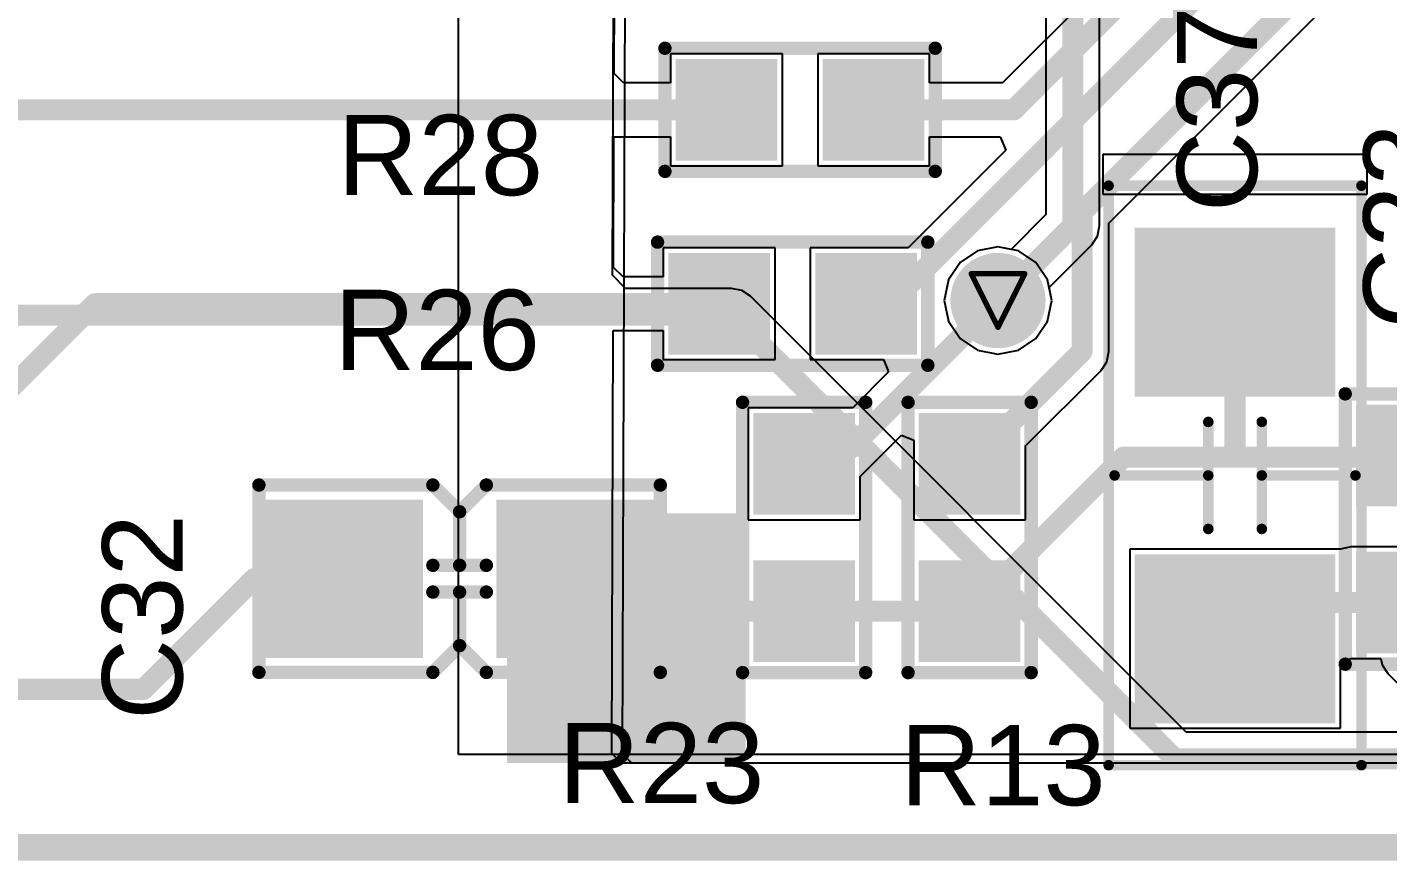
# Model space of a CAD drawing. Header units: inches. Extents: x 0 to 423, y -3 to 110.
# Drawn here: x 26.39 to 39.3, y -0.13 to 7.78 of the extents above; entities that cross this region are included whole.
import ezdxf

# ---------------------------------------------------------------- set-up
doc = ezdxf.new("R2010")
doc.units = ezdxf.units.IN
for name, color, linetype in [('Board Outline', 56, 'Continuous'), ('Bottom Layer', 5, 'Continuous'), ('Bottom Solder', 6, 'Continuous'), ('Drill Drawing', 1, 'Continuous'), ('Mechanical 1', 6, 'Continuous'), ('Mechanical 16', 56, 'Continuous'), ('Mechanical 6', 56, 'Continuous'), ('Mid Layer', 16, 'Continuous'), ('Mid Layer 2', 76, 'Continuous'), ('Top Layer', 1, 'Continuous'), ('Top Overlay', 2, 'Continuous'), ('Top Paste', 8, 'Continuous'), ('Top Solder', 216, 'Continuous'), ('Via Holes', 16, 'Continuous')]:
    doc.layers.add(name, color=color, linetype=linetype)
doc.styles.add('Arial', font='', dxfattribs={"height": 0.2})
doc.styles.get('Arial').set_extended_font_data('Arial')

# ---------------------------------------------------------------- blocks, each defined once
blk = doc.blocks.new('C_3216_TANTAL__58')
at = {"layer": 'Top Layer'}
for points in [[(-2.25, 0.85), (-0.85, 0.85), (-0.85, -0.85), (-2.25, -0.85)], [(0.85, 0.85), (2.25, 0.85), (2.25, -0.85), (0.85, -0.85)]]:
    blk.add_hatch(color=1, dxfattribs=at).paths.add_polyline_path(points)
at = {"layer": 'Top Paste'}
for points in [[(-2.25, 0.85), (-0.85, 0.85), (-0.85, -0.85), (-2.25, -0.85)], [(0.85, 0.85), (2.25, 0.85), (2.25, -0.85), (0.85, -0.85)]]:
    blk.add_hatch(color=8, dxfattribs=at).paths.add_polyline_path(points)
at = {"layer": 'Top Solder'}
for points in [[(-2.352, 0.952), (-0.748, 0.952), (-0.748, -0.952), (-2.352, -0.952)], [(0.748, 0.952), (2.352, 0.952), (2.352, -0.952), (0.748, -0.952)]]:
    blk.add_hatch(color=216, dxfattribs=at).paths.add_polyline_path(points)
at = {"layer": 'Mechanical 16'}
for p, q in [((2.667, -1.25), (2.667, 1.25)), ((2.667, 1.25), (3.048, 1.25)), ((3.048, 1.25), (3.048, -1.25)), ((3.048, -1.25), (2.667, -1.25))]:
    blk.add_line(p, q, dxfattribs=at)
at = {"layer": 'Mechanical 16', "const_width": 0.1}
for points in [[(-2.75, 1.2), (-2.75, -1.2)], [(-2.75, 1.2), (2.75, 1.2)], [(0, 1.143), (0, 0.254)], [(2.75, 1.2), (2.75, -1.2)], [(-0.508, 0.254), (0, 0.254)], [(0, 0.254), (0.508, 0.254)], [(-0.508, -0.254), (0, -0.254)], [(0, -0.254), (0.508, -0.254)], [(0, -0.254), (0, -1.143)], [(-2.75, -1.2), (2.75, -1.2)]]:
    blk.add_lwpolyline(points, dxfattribs=at)
at = {"layer": 'Mechanical 16', "const_width": 0.05}
for points in [[(-2.775, 1.2, 1), (-2.725, 1.2, 1)], [(-2.775, 1.2, 1), (-2.725, 1.2, 1)], [(-0.025, 1.143, 1), (0.025, 1.143, 1)], [(2.725, 1.2, 1), (2.775, 1.2, 1)], [(2.725, 1.2, 1), (2.775, 1.2, 1)], [(-0.533, 0.254, 1), (-0.483, 0.254, 1)], [(-0.025, 0.254, 1), (0.025, 0.254, 1)], [(-0.025, 0.254, 1), (0.025, 0.254, 1)], [(-0.025, 0.254, 1), (0.025, 0.254, 1)], [(0.483, 0.254, 1), (0.533, 0.254, 1)], [(-0.533, -0.254, 1), (-0.483, -0.254, 1)], [(-0.025, -0.254, 1), (0.025, -0.254, 1)], [(-0.025, -0.254, 1), (0.025, -0.254, 1)], [(-0.025, -0.254, 1), (0.025, -0.254, 1)], [(0.483, -0.254, 1), (0.533, -0.254, 1)], [(-2.775, -1.2, 1), (-2.725, -1.2, 1)], [(-2.775, -1.2, 1), (-2.725, -1.2, 1)], [(-0.025, -1.143, 1), (0.025, -1.143, 1)], [(2.725, -1.2, 1), (2.775, -1.2, 1)], [(2.725, -1.2, 1), (2.775, -1.2, 1)]]:
    blk.add_lwpolyline(points, format="xyb", close=True, dxfattribs=at)
blk = doc.blocks.new('0603C_TBD_89')
at = {"layer": 'Top Layer'}
for points in [[(-0.381, 0.381), (0.381, 0.381), (0.381, -0.381), (-0.381, -0.381)], [(1.016, 0.381), (1.778, 0.381), (1.778, -0.381), (1.016, -0.381)]]:
    blk.add_hatch(color=1, dxfattribs=at).paths.add_polyline_path(points)
at = {"layer": 'Top Paste'}
for points in [[(-0.381, 0.381), (0.381, 0.381), (0.381, -0.381), (-0.381, -0.381)], [(1.016, 0.381), (1.778, 0.381), (1.778, -0.381), (1.016, -0.381)]]:
    blk.add_hatch(color=8, dxfattribs=at).paths.add_polyline_path(points)
at = {"layer": 'Top Solder'}
for points in [[(-0.4826, 0.4826), (0.4826, 0.4826), (0.4826, -0.4826), (-0.4826, -0.4826)], [(0.9144, 0.4826), (1.8796, 0.4826), (1.8796, -0.4826), (0.9144, -0.4826)]]:
    blk.add_hatch(color=216, dxfattribs=at).paths.add_polyline_path(points)
at = {"layer": 'Top Overlay', "const_width": 0.127}
for points in [[(-0.5842, -0.5842), (-0.5842, 0.5842)], [(1.9812, 0.5842), (-0.5842, 0.5842)], [(1.9812, -0.5842), (1.9812, 0.5842)], [(1.9812, -0.5842), (-0.5842, -0.5842)]]:
    blk.add_lwpolyline(points, dxfattribs=at)
at = {"layer": 'Top Overlay', "const_width": 0.0635}
for points in [[(-0.61595, 0.5842, 1), (-0.55245, 0.5842, 1)], [(-0.61595, 0.5842, 1), (-0.55245, 0.5842, 1)], [(1.94945, 0.5842, 1), (2.01295, 0.5842, 1)], [(1.94945, 0.5842, 1), (2.01295, 0.5842, 1)], [(-0.61595, -0.5842, 1), (-0.55245, -0.5842, 1)], [(-0.61595, -0.5842, 1), (-0.55245, -0.5842, 1)], [(1.94945, -0.5842, 1), (2.01295, -0.5842, 1)], [(1.94945, -0.5842, 1), (2.01295, -0.5842, 1)]]:
    blk.add_lwpolyline(points, format="xyb", close=True, dxfattribs=at)
blk = doc.blocks.new('C_2012_98')
at = {"layer": 'Top Layer'}
for points in [[(-1.75006, 0.649986), (-0.450088, 0.649986), (-0.450088, -0.649986), (-1.75006, -0.649986)], [(0.450088, 0.649986), (1.75006, 0.649986), (1.75006, -0.649986), (0.450088, -0.649986)]]:
    blk.add_hatch(color=1, dxfattribs=at).paths.add_polyline_path(points)
at = {"layer": 'Top Paste'}
for points in [[(-1.75006, 0.649986), (-0.450088, 0.649986), (-0.450088, -0.649986), (-1.75006, -0.649986)], [(0.450088, 0.649986), (1.75006, 0.649986), (1.75006, -0.649986), (0.450088, -0.649986)]]:
    blk.add_hatch(color=8, dxfattribs=at).paths.add_polyline_path(points)
at = {"layer": 'Top Solder'}
for points in [[(-1.85166, 0.751586), (-0.348488, 0.751586), (-0.348488, -0.751586), (-1.85166, -0.751586)], [(0.348488, 0.751586), (1.85166, 0.751586), (1.85166, -0.751586), (0.348488, -0.751586)]]:
    blk.add_hatch(color=216, dxfattribs=at).paths.add_polyline_path(points)
at = {"layer": 'Mechanical 16', "const_width": 0.127}
for points in [[(-1.905, 0.889), (-1.905, -0.889)], [(-0.254, 0.889), (-1.905, 0.889)], [(0, 0.635), (-0.254, 0.889)], [(0.254, 0.889), (0, 0.635)], [(1.905, 0.889), (0.254, 0.889)], [(1.905, 0.889), (1.905, -0.889)], [(0, 0.635), (0, 0.127)], [(0, 0.127), (-0.254, 0.127)], [(0.254, 0.127), (0, 0.127)], [(0, -0.127), (-0.254, -0.127)], [(0, -0.127), (0, -0.635)], [(0.254, -0.127), (0, -0.127)], [(0, -0.635), (-0.254, -0.889)], [(0.254, -0.889), (0, -0.635)], [(-0.254, -0.889), (-1.905, -0.889)], [(1.905, -0.889), (0.254, -0.889)]]:
    blk.add_lwpolyline(points, dxfattribs=at)
at = {"layer": 'Mechanical 16', "const_width": 0.0635}
for points in [[(-1.93675, 0.889, 1), (-1.87325, 0.889, 1)], [(-1.93675, 0.889, 1), (-1.87325, 0.889, 1)], [(-0.28575, 0.889, 1), (-0.22225, 0.889, 1)], [(-0.28575, 0.889, 1), (-0.22225, 0.889, 1)], [(0.22225, 0.889, 1), (0.28575, 0.889, 1)], [(0.22225, 0.889, 1), (0.28575, 0.889, 1)], [(1.87325, 0.889, 1), (1.93675, 0.889, 1)], [(1.87325, 0.889, 1), (1.93675, 0.889, 1)], [(-0.03175, 0.635, 1), (0.03175, 0.635, 1)], [(-0.03175, 0.635, 1), (0.03175, 0.635, 1)], [(-0.03175, 0.635, 1), (0.03175, 0.635, 1)], [(-0.28575, 0.127, 1), (-0.22225, 0.127, 1)], [(-0.03175, 0.127, 1), (0.03175, 0.127, 1)], [(-0.03175, 0.127, 1), (0.03175, 0.127, 1)], [(-0.03175, 0.127, 1), (0.03175, 0.127, 1)], [(0.22225, 0.127, 1), (0.28575, 0.127, 1)], [(-0.28575, -0.127, 1), (-0.22225, -0.127, 1)], [(-0.03175, -0.127, 1), (0.03175, -0.127, 1)], [(-0.03175, -0.127, 1), (0.03175, -0.127, 1)], [(-0.03175, -0.127, 1), (0.03175, -0.127, 1)], [(0.22225, -0.127, 1), (0.28575, -0.127, 1)], [(-0.03175, -0.635, 1), (0.03175, -0.635, 1)], [(-0.03175, -0.635, 1), (0.03175, -0.635, 1)], [(-0.03175, -0.635, 1), (0.03175, -0.635, 1)], [(-1.93675, -0.889, 1), (-1.87325, -0.889, 1)], [(-1.93675, -0.889, 1), (-1.87325, -0.889, 1)], [(-0.28575, -0.889, 1), (-0.22225, -0.889, 1)], [(-0.28575, -0.889, 1), (-0.22225, -0.889, 1)], [(0.22225, -0.889, 1), (0.28575, -0.889, 1)], [(0.22225, -0.889, 1), (0.28575, -0.889, 1)], [(1.87325, -0.889, 1), (1.93675, -0.889, 1)], [(1.87325, -0.889, 1), (1.93675, -0.889, 1)]]:
    blk.add_lwpolyline(points, format="xyb", close=True, dxfattribs=at)
blk = doc.blocks.new('0603C_TBD_114')
at = {"layer": 'Top Layer'}
for points in [[(-0.381, 0.381), (0.381, 0.381), (0.381, -0.381), (-0.381, -0.381)], [(1.016, 0.381), (1.778, 0.381), (1.778, -0.381), (1.016, -0.381)]]:
    blk.add_hatch(color=1, dxfattribs=at).paths.add_polyline_path(points)
at = {"layer": 'Top Paste'}
for points in [[(-0.381, 0.381), (0.381, 0.381), (0.381, -0.381), (-0.381, -0.381)], [(1.016, 0.381), (1.778, 0.381), (1.778, -0.381), (1.016, -0.381)]]:
    blk.add_hatch(color=8, dxfattribs=at).paths.add_polyline_path(points)
at = {"layer": 'Top Solder'}
for points in [[(-0.4826, 0.4826), (0.4826, 0.4826), (0.4826, -0.4826), (-0.4826, -0.4826)], [(0.9144, 0.4826), (1.8796, 0.4826), (1.8796, -0.4826), (0.9144, -0.4826)]]:
    blk.add_hatch(color=216, dxfattribs=at).paths.add_polyline_path(points)
at = {"layer": 'Top Overlay', "const_width": 0.127}
for points in [[(-0.5842, -0.5842), (-0.5842, 0.5842)], [(1.9812, 0.5842), (-0.5842, 0.5842)], [(1.9812, -0.5842), (1.9812, 0.5842)], [(1.9812, -0.5842), (-0.5842, -0.5842)]]:
    blk.add_lwpolyline(points, dxfattribs=at)
at = {"layer": 'Top Overlay', "const_width": 0.0635}
for points in [[(-0.61595, 0.5842, 1), (-0.55245, 0.5842, 1)], [(-0.61595, 0.5842, 1), (-0.55245, 0.5842, 1)], [(1.94945, 0.5842, 1), (2.01295, 0.5842, 1)], [(1.94945, 0.5842, 1), (2.01295, 0.5842, 1)], [(-0.61595, -0.5842, 1), (-0.55245, -0.5842, 1)], [(-0.61595, -0.5842, 1), (-0.55245, -0.5842, 1)], [(1.94945, -0.5842, 1), (2.01295, -0.5842, 1)], [(1.94945, -0.5842, 1), (2.01295, -0.5842, 1)]]:
    blk.add_lwpolyline(points, format="xyb", close=True, dxfattribs=at)
blk = doc.blocks.new('R_1608_124')
at = {"layer": 'Top Layer'}
for points in [[(-0.381, 0.381), (0.381, 0.381), (0.381, -0.381), (-0.381, -0.381)], [(1.016, 0.381), (1.778, 0.381), (1.778, -0.381), (1.016, -0.381)]]:
    blk.add_hatch(color=1, dxfattribs=at).paths.add_polyline_path(points)
at = {"layer": 'Top Paste'}
for points in [[(-0.381, 0.381), (0.381, 0.381), (0.381, -0.381), (-0.381, -0.381)], [(1.016, 0.381), (1.778, 0.381), (1.778, -0.381), (1.016, -0.381)]]:
    blk.add_hatch(color=8, dxfattribs=at).paths.add_polyline_path(points)
at = {"layer": 'Top Solder'}
for points in [[(-0.4826, 0.4826), (0.4826, 0.4826), (0.4826, -0.4826), (-0.4826, -0.4826)], [(0.9144, 0.4826), (1.8796, 0.4826), (1.8796, -0.4826), (0.9144, -0.4826)]]:
    blk.add_hatch(color=216, dxfattribs=at).paths.add_polyline_path(points)
at = {"layer": 'Top Overlay', "const_width": 0.127}
for points in [[(-0.5842, 0.5842), (1.9812, 0.5842)], [(-0.5842, 0.5842), (-0.5842, -0.5842)], [(1.9812, 0.5842), (1.9812, -0.5842)], [(-0.5842, -0.5842), (1.9812, -0.5842)]]:
    blk.add_lwpolyline(points, dxfattribs=at)
at = {"layer": 'Top Overlay', "const_width": 0.0635}
for points in [[(-0.61595, 0.5842, 1), (-0.55245, 0.5842, 1)], [(-0.61595, 0.5842, 1), (-0.55245, 0.5842, 1)], [(1.94945, 0.5842, 1), (2.01295, 0.5842, 1)], [(1.94945, 0.5842, 1), (2.01295, 0.5842, 1)], [(-0.61595, -0.5842, 1), (-0.55245, -0.5842, 1)], [(-0.61595, -0.5842, 1), (-0.55245, -0.5842, 1)], [(1.94945, -0.5842, 1), (2.01295, -0.5842, 1)], [(1.94945, -0.5842, 1), (2.01295, -0.5842, 1)]]:
    blk.add_lwpolyline(points, format="xyb", close=True, dxfattribs=at)
blk = doc.blocks.new('R_1608_127')
at = {"layer": 'Top Layer'}
for points in [[(-0.381, 0.381), (0.381, 0.381), (0.381, -0.381), (-0.381, -0.381)], [(1.016, 0.381), (1.778, 0.381), (1.778, -0.381), (1.016, -0.381)]]:
    blk.add_hatch(color=1, dxfattribs=at).paths.add_polyline_path(points)
at = {"layer": 'Top Paste'}
for points in [[(-0.381, 0.381), (0.381, 0.381), (0.381, -0.381), (-0.381, -0.381)], [(1.016, 0.381), (1.778, 0.381), (1.778, -0.381), (1.016, -0.381)]]:
    blk.add_hatch(color=8, dxfattribs=at).paths.add_polyline_path(points)
at = {"layer": 'Top Solder'}
for points in [[(-0.4826, 0.4826), (0.4826, 0.4826), (0.4826, -0.4826), (-0.4826, -0.4826)], [(0.9144, 0.4826), (1.8796, 0.4826), (1.8796, -0.4826), (0.9144, -0.4826)]]:
    blk.add_hatch(color=216, dxfattribs=at).paths.add_polyline_path(points)
at = {"layer": 'Top Overlay', "const_width": 0.127}
for points in [[(-0.5842, 0.5842), (1.9812, 0.5842)], [(-0.5842, -0.5842), (-0.5842, 0.5842)], [(1.9812, -0.5842), (1.9812, 0.5842)], [(-0.5842, -0.5842), (1.9812, -0.5842)]]:
    blk.add_lwpolyline(points, dxfattribs=at)
at = {"layer": 'Top Overlay', "const_width": 0.0635}
for points in [[(-0.61595, 0.5842, 1), (-0.55245, 0.5842, 1)], [(-0.61595, 0.5842, 1), (-0.55245, 0.5842, 1)], [(1.94945, 0.5842, 1), (2.01295, 0.5842, 1)], [(1.94945, 0.5842, 1), (2.01295, 0.5842, 1)], [(-0.61595, -0.5842, 1), (-0.55245, -0.5842, 1)], [(-0.61595, -0.5842, 1), (-0.55245, -0.5842, 1)], [(1.94945, -0.5842, 1), (2.01295, -0.5842, 1)], [(1.94945, -0.5842, 1), (2.01295, -0.5842, 1)]]:
    blk.add_lwpolyline(points, format="xyb", close=True, dxfattribs=at)
blk = doc.blocks.new('R_1608_129')
at = {"layer": 'Top Layer'}
for points in [[(-0.381, 0.381), (0.381, 0.381), (0.381, -0.381), (-0.381, -0.381)], [(1.016, 0.381), (1.778, 0.381), (1.778, -0.381), (1.016, -0.381)]]:
    blk.add_hatch(color=1, dxfattribs=at).paths.add_polyline_path(points)
at = {"layer": 'Top Paste'}
for points in [[(-0.381, 0.381), (0.381, 0.381), (0.381, -0.381), (-0.381, -0.381)], [(1.016, 0.381), (1.778, 0.381), (1.778, -0.381), (1.016, -0.381)]]:
    blk.add_hatch(color=8, dxfattribs=at).paths.add_polyline_path(points)
at = {"layer": 'Top Solder'}
for points in [[(-0.4826, 0.4826), (0.4826, 0.4826), (0.4826, -0.4826), (-0.4826, -0.4826)], [(0.9144, 0.4826), (1.8796, 0.4826), (1.8796, -0.4826), (0.9144, -0.4826)]]:
    blk.add_hatch(color=216, dxfattribs=at).paths.add_polyline_path(points)
at = {"layer": 'Top Overlay', "const_width": 0.127}
for points in [[(-0.5842, 0.5842), (1.9812, 0.5842)], [(-0.5842, -0.5842), (-0.5842, 0.5842)], [(1.9812, -0.5842), (1.9812, 0.5842)], [(-0.5842, -0.5842), (1.9812, -0.5842)]]:
    blk.add_lwpolyline(points, dxfattribs=at)
at = {"layer": 'Top Overlay', "const_width": 0.0635}
for points in [[(-0.61595, 0.5842, 1), (-0.55245, 0.5842, 1)], [(-0.61595, 0.5842, 1), (-0.55245, 0.5842, 1)], [(1.94945, 0.5842, 1), (2.01295, 0.5842, 1)], [(1.94945, 0.5842, 1), (2.01295, 0.5842, 1)], [(-0.61595, -0.5842, 1), (-0.55245, -0.5842, 1)], [(-0.61595, -0.5842, 1), (-0.55245, -0.5842, 1)], [(1.94945, -0.5842, 1), (2.01295, -0.5842, 1)], [(1.94945, -0.5842, 1), (2.01295, -0.5842, 1)]]:
    blk.add_lwpolyline(points, format="xyb", close=True, dxfattribs=at)
blk = doc.blocks.new('W5500_131')
at = {"layer": 'Top Layer'}
for points in [[(-2.600071, 5.200142), (-2.600071, 3.700018), (-2.900045, 3.700018), (-2.900045, 5.200142)], [(-2.099945, 5.200142), (-2.099945, 3.700018), (-2.399919, 3.700018), (-2.399919, 5.200142)], [(-1.600073, 5.200142), (-1.600073, 3.700018), (-1.900047, 3.700018), (-1.900047, 5.200142)], [(-1.099947, 5.200142), (-1.099947, 3.700018), (-1.399921, 3.700018), (-1.399921, 5.200142)], [(-0.600075, 5.200142), (-0.600075, 3.700018), (-0.900049, 3.700018), (-0.900049, 5.200142)], [(-0.099949, 5.200142), (-0.099949, 3.700018), (-0.399923, 3.700018), (-0.399923, 5.200142)], [(0.399923, 5.200142), (0.399923, 3.700018), (0.099949, 3.700018), (0.099949, 5.200142)], [(0.900049, 5.200142), (0.900049, 3.700018), (0.600075, 3.700018), (0.600075, 5.200142)], [(1.399921, 5.200142), (1.399921, 3.700018), (1.099947, 3.700018), (1.099947, 5.200142)], [(1.900047, 5.200142), (1.900047, 3.700018), (1.600073, 3.700018), (1.600073, 5.200142)], [(2.399919, 5.200142), (2.399919, 3.700018), (2.099945, 3.700018), (2.099945, 5.200142)], [(2.900045, 5.200142), (2.900045, 3.700018), (2.600071, 3.700018), (2.600071, 5.200142)], [(-5.200142, 2.900045), (-3.700018, 2.900045), (-3.700018, 2.600071), (-5.200142, 2.600071)], [(5.200142, 2.600071), (3.700018, 2.600071), (3.700018, 2.900045), (5.200142, 2.900045)], [(-5.200142, 2.399919), (-3.700018, 2.399919), (-3.700018, 2.099945), (-5.200142, 2.099945)], [(5.200142, 2.099945), (3.700018, 2.099945), (3.700018, 2.399919), (5.200142, 2.399919)], [(-5.200142, 1.900047), (-3.700018, 1.900047), (-3.700018, 1.600073), (-5.200142, 1.600073)], [(5.200142, 1.600073), (3.700018, 1.600073), (3.700018, 1.900047), (5.200142, 1.900047)], [(-5.200142, 1.399921), (-3.700018, 1.399921), (-3.700018, 1.099947), (-5.200142, 1.099947)], [(5.200142, 1.099947), (3.700018, 1.099947), (3.700018, 1.399921), (5.200142, 1.399921)], [(-5.200142, 0.900049), (-3.700018, 0.900049), (-3.700018, 0.600075), (-5.200142, 0.600075)], [(5.200142, 0.600075), (3.700018, 0.600075), (3.700018, 0.900049), (5.200142, 0.900049)], [(-5.200142, 0.399923), (-3.700018, 0.399923), (-3.700018, 0.099949), (-5.200142, 0.099949)], [(5.200142, 0.099949), (3.700018, 0.099949), (3.700018, 0.399923), (5.200142, 0.399923)], [(-5.200142, -0.099949), (-3.700018, -0.099949), (-3.700018, -0.399923), (-5.200142, -0.399923)], [(5.200142, -0.399923), (3.700018, -0.399923), (3.700018, -0.099949), (5.200142, -0.099949)], [(-5.200142, -0.600075), (-3.700018, -0.600075), (-3.700018, -0.900049), (-5.200142, -0.900049)], [(5.200142, -0.900049), (3.700018, -0.900049), (3.700018, -0.600075), (5.200142, -0.600075)], [(-5.200142, -1.099947), (-3.700018, -1.099947), (-3.700018, -1.399921), (-5.200142, -1.399921)], [(5.200142, -1.399921), (3.700018, -1.399921), (3.700018, -1.099947), (5.200142, -1.099947)], [(-5.200142, -1.600073), (-3.700018, -1.600073), (-3.700018, -1.900047), (-5.200142, -1.900047)], [(5.200142, -1.900047), (3.700018, -1.900047), (3.700018, -1.600073), (5.200142, -1.600073)], [(-5.200142, -2.099945), (-3.700018, -2.099945), (-3.700018, -2.399919), (-5.200142, -2.399919)], [(5.200142, -2.399919), (3.700018, -2.399919), (3.700018, -2.099945), (5.200142, -2.099945)], [(-5.200142, -2.600071), (-3.700018, -2.600071), (-3.700018, -2.900045), (-5.200142, -2.900045)], [(5.200142, -2.900045), (3.700018, -2.900045), (3.700018, -2.600071), (5.200142, -2.600071)], [(-2.900045, -5.200142), (-2.900045, -3.700018), (-2.600071, -3.700018), (-2.600071, -5.200142)], [(-2.399919, -5.200142), (-2.399919, -3.700018), (-2.099945, -3.700018), (-2.099945, -5.200142)], [(-1.900047, -5.200142), (-1.900047, -3.700018), (-1.600073, -3.700018), (-1.600073, -5.200142)], [(-1.399921, -5.200142), (-1.399921, -3.700018), (-1.099947, -3.700018), (-1.099947, -5.200142)], [(-0.900049, -5.200142), (-0.900049, -3.700018), (-0.600075, -3.700018), (-0.600075, -5.200142)], [(-0.399923, -5.200142), (-0.399923, -3.700018), (-0.099949, -3.700018), (-0.099949, -5.200142)], [(0.099949, -5.200142), (0.099949, -3.700018), (0.399923, -3.700018), (0.399923, -5.200142)], [(0.600075, -5.200142), (0.600075, -3.700018), (0.900049, -3.700018), (0.900049, -5.200142)], [(1.099947, -5.200142), (1.099947, -3.700018), (1.399921, -3.700018), (1.399921, -5.200142)], [(1.600073, -5.200142), (1.600073, -3.700018), (1.900047, -3.700018), (1.900047, -5.200142)], [(2.099945, -5.200142), (2.099945, -3.700018), (2.399919, -3.700018), (2.399919, -5.200142)], [(2.600071, -5.200142), (2.600071, -3.700018), (2.900045, -3.700018), (2.900045, -5.200142)]]:
    blk.add_hatch(color=1, dxfattribs=at).paths.add_polyline_path(points)
at = {"layer": 'Top Paste'}
for points in [[(-2.600071, 5.200142), (-2.600071, 3.700018), (-2.900045, 3.700018), (-2.900045, 5.200142)], [(-2.099945, 5.200142), (-2.099945, 3.700018), (-2.399919, 3.700018), (-2.399919, 5.200142)], [(-1.600073, 5.200142), (-1.600073, 3.700018), (-1.900047, 3.700018), (-1.900047, 5.200142)], [(-1.099947, 5.200142), (-1.099947, 3.700018), (-1.399921, 3.700018), (-1.399921, 5.200142)], [(-0.600075, 5.200142), (-0.600075, 3.700018), (-0.900049, 3.700018), (-0.900049, 5.200142)], [(-0.099949, 5.200142), (-0.099949, 3.700018), (-0.399923, 3.700018), (-0.399923, 5.200142)], [(0.399923, 5.200142), (0.399923, 3.700018), (0.099949, 3.700018), (0.099949, 5.200142)], [(0.900049, 5.200142), (0.900049, 3.700018), (0.600075, 3.700018), (0.600075, 5.200142)], [(1.399921, 5.200142), (1.399921, 3.700018), (1.099947, 3.700018), (1.099947, 5.200142)], [(1.900047, 5.200142), (1.900047, 3.700018), (1.600073, 3.700018), (1.600073, 5.200142)], [(2.399919, 5.200142), (2.399919, 3.700018), (2.099945, 3.700018), (2.099945, 5.200142)], [(2.900045, 5.200142), (2.900045, 3.700018), (2.600071, 3.700018), (2.600071, 5.200142)], [(-5.200142, 2.900045), (-3.700018, 2.900045), (-3.700018, 2.600071), (-5.200142, 2.600071)], [(5.200142, 2.600071), (3.700018, 2.600071), (3.700018, 2.900045), (5.200142, 2.900045)], [(-5.200142, 2.399919), (-3.700018, 2.399919), (-3.700018, 2.099945), (-5.200142, 2.099945)], [(5.200142, 2.099945), (3.700018, 2.099945), (3.700018, 2.399919), (5.200142, 2.399919)], [(-5.200142, 1.900047), (-3.700018, 1.900047), (-3.700018, 1.600073), (-5.200142, 1.600073)], [(5.200142, 1.600073), (3.700018, 1.600073), (3.700018, 1.900047), (5.200142, 1.900047)], [(-5.200142, 1.399921), (-3.700018, 1.399921), (-3.700018, 1.099947), (-5.200142, 1.099947)], [(5.200142, 1.099947), (3.700018, 1.099947), (3.700018, 1.399921), (5.200142, 1.399921)], [(-5.200142, 0.900049), (-3.700018, 0.900049), (-3.700018, 0.600075), (-5.200142, 0.600075)], [(5.200142, 0.600075), (3.700018, 0.600075), (3.700018, 0.900049), (5.200142, 0.900049)], [(-5.200142, 0.399923), (-3.700018, 0.399923), (-3.700018, 0.099949), (-5.200142, 0.099949)], [(5.200142, 0.099949), (3.700018, 0.099949), (3.700018, 0.399923), (5.200142, 0.399923)], [(-5.200142, -0.099949), (-3.700018, -0.099949), (-3.700018, -0.399923), (-5.200142, -0.399923)], [(5.200142, -0.399923), (3.700018, -0.399923), (3.700018, -0.099949), (5.200142, -0.099949)], [(-5.200142, -0.600075), (-3.700018, -0.600075), (-3.700018, -0.900049), (-5.200142, -0.900049)], [(5.200142, -0.900049), (3.700018, -0.900049), (3.700018, -0.600075), (5.200142, -0.600075)], [(-5.200142, -1.099947), (-3.700018, -1.099947), (-3.700018, -1.399921), (-5.200142, -1.399921)], [(5.200142, -1.399921), (3.700018, -1.399921), (3.700018, -1.099947), (5.200142, -1.099947)], [(-5.200142, -1.600073), (-3.700018, -1.600073), (-3.700018, -1.900047), (-5.200142, -1.900047)], [(5.200142, -1.900047), (3.700018, -1.900047), (3.700018, -1.600073), (5.200142, -1.600073)], [(-5.200142, -2.099945), (-3.700018, -2.099945), (-3.700018, -2.399919), (-5.200142, -2.399919)], [(5.200142, -2.399919), (3.700018, -2.399919), (3.700018, -2.099945), (5.200142, -2.099945)], [(-5.200142, -2.600071), (-3.700018, -2.600071), (-3.700018, -2.900045), (-5.200142, -2.900045)], [(5.200142, -2.900045), (3.700018, -2.900045), (3.700018, -2.600071), (5.200142, -2.600071)], [(-2.900045, -5.200142), (-2.900045, -3.700018), (-2.600071, -3.700018), (-2.600071, -5.200142)], [(-2.399919, -5.200142), (-2.399919, -3.700018), (-2.099945, -3.700018), (-2.099945, -5.200142)], [(-1.900047, -5.200142), (-1.900047, -3.700018), (-1.600073, -3.700018), (-1.600073, -5.200142)], [(-1.399921, -5.200142), (-1.399921, -3.700018), (-1.099947, -3.700018), (-1.099947, -5.200142)], [(-0.900049, -5.200142), (-0.900049, -3.700018), (-0.600075, -3.700018), (-0.600075, -5.200142)], [(-0.399923, -5.200142), (-0.399923, -3.700018), (-0.099949, -3.700018), (-0.099949, -5.200142)], [(0.099949, -5.200142), (0.099949, -3.700018), (0.399923, -3.700018), (0.399923, -5.200142)], [(0.600075, -5.200142), (0.600075, -3.700018), (0.900049, -3.700018), (0.900049, -5.200142)], [(1.099947, -5.200142), (1.099947, -3.700018), (1.399921, -3.700018), (1.399921, -5.200142)], [(1.600073, -5.200142), (1.600073, -3.700018), (1.900047, -3.700018), (1.900047, -5.200142)], [(2.099945, -5.200142), (2.099945, -3.700018), (2.399919, -3.700018), (2.399919, -5.200142)], [(2.600071, -5.200142), (2.600071, -3.700018), (2.900045, -3.700018), (2.900045, -5.200142)]]:
    blk.add_hatch(color=8, dxfattribs=at).paths.add_polyline_path(points)
at = {"layer": 'Top Solder'}
for points in [[(-2.498471, 5.301742), (-2.498471, 3.598418), (-3.001645, 3.598418), (-3.001645, 5.301742)], [(-1.998345, 5.301742), (-1.998345, 3.598418), (-2.501519, 3.598418), (-2.501519, 5.301742)], [(-1.498473, 5.301742), (-1.498473, 3.598418), (-2.001647, 3.598418), (-2.001647, 5.301742)], [(-0.998347, 5.301742), (-0.998347, 3.598418), (-1.501521, 3.598418), (-1.501521, 5.301742)], [(-0.498475, 5.301742), (-0.498475, 3.598418), (-1.001649, 3.598418), (-1.001649, 5.301742)], [(0.001651, 5.301742), (0.001651, 3.598418), (-0.501523, 3.598418), (-0.501523, 5.301742)], [(0.501523, 5.301742), (0.501523, 3.598418), (-0.001651, 3.598418), (-0.001651, 5.301742)], [(1.001649, 5.301742), (1.001649, 3.598418), (0.498475, 3.598418), (0.498475, 5.301742)], [(1.501521, 5.301742), (1.501521, 3.598418), (0.998347, 3.598418), (0.998347, 5.301742)], [(2.001647, 5.301742), (2.001647, 3.598418), (1.498473, 3.598418), (1.498473, 5.301742)], [(2.501519, 5.301742), (2.501519, 3.598418), (1.998345, 3.598418), (1.998345, 5.301742)], [(3.001645, 5.301742), (3.001645, 3.598418), (2.498471, 3.598418), (2.498471, 5.301742)], [(-5.301742, 3.001645), (-3.598418, 3.001645), (-3.598418, 2.498471), (-5.301742, 2.498471)], [(5.301742, 2.498471), (3.598418, 2.498471), (3.598418, 3.001645), (5.301742, 3.001645)], [(-5.301742, 2.501519), (-3.598418, 2.501519), (-3.598418, 1.998345), (-5.301742, 1.998345)], [(5.301742, 1.998345), (3.598418, 1.998345), (3.598418, 2.501519), (5.301742, 2.501519)], [(-5.301742, 2.001647), (-3.598418, 2.001647), (-3.598418, 1.498473), (-5.301742, 1.498473)], [(5.301742, 1.498473), (3.598418, 1.498473), (3.598418, 2.001647), (5.301742, 2.001647)], [(-5.301742, 1.501521), (-3.598418, 1.501521), (-3.598418, 0.998347), (-5.301742, 0.998347)], [(5.301742, 0.998347), (3.598418, 0.998347), (3.598418, 1.501521), (5.301742, 1.501521)], [(-5.301742, 1.001649), (-3.598418, 1.001649), (-3.598418, 0.498475), (-5.301742, 0.498475)], [(5.301742, 0.498475), (3.598418, 0.498475), (3.598418, 1.001649), (5.301742, 1.001649)], [(-5.301742, 0.501523), (-3.598418, 0.501523), (-3.598418, -0.001651), (-5.301742, -0.001651)], [(5.301742, -0.001651), (3.598418, -0.001651), (3.598418, 0.501523), (5.301742, 0.501523)], [(-5.301742, 0.001651), (-3.598418, 0.001651), (-3.598418, -0.501523), (-5.301742, -0.501523)], [(5.301742, -0.501523), (3.598418, -0.501523), (3.598418, 0.001651), (5.301742, 0.001651)], [(-5.301742, -0.498475), (-3.598418, -0.498475), (-3.598418, -1.001649), (-5.301742, -1.001649)], [(5.301742, -1.001649), (3.598418, -1.001649), (3.598418, -0.498475), (5.301742, -0.498475)], [(-5.301742, -0.998347), (-3.598418, -0.998347), (-3.598418, -1.501521), (-5.301742, -1.501521)], [(5.301742, -1.501521), (3.598418, -1.501521), (3.598418, -0.998347), (5.301742, -0.998347)], [(-5.301742, -1.498473), (-3.598418, -1.498473), (-3.598418, -2.001647), (-5.301742, -2.001647)], [(5.301742, -2.001647), (3.598418, -2.001647), (3.598418, -1.498473), (5.301742, -1.498473)], [(-5.301742, -1.998345), (-3.598418, -1.998345), (-3.598418, -2.501519), (-5.301742, -2.501519)], [(5.301742, -2.501519), (3.598418, -2.501519), (3.598418, -1.998345), (5.301742, -1.998345)], [(-5.301742, -2.498471), (-3.598418, -2.498471), (-3.598418, -3.001645), (-5.301742, -3.001645)], [(5.301742, -3.001645), (3.598418, -3.001645), (3.598418, -2.498471), (5.301742, -2.498471)], [(-3.001645, -5.301742), (-3.001645, -3.598418), (-2.498471, -3.598418), (-2.498471, -5.301742)], [(-2.501519, -5.301742), (-2.501519, -3.598418), (-1.998345, -3.598418), (-1.998345, -5.301742)], [(-2.001647, -5.301742), (-2.001647, -3.598418), (-1.498473, -3.598418), (-1.498473, -5.301742)], [(-1.501521, -5.301742), (-1.501521, -3.598418), (-0.998347, -3.598418), (-0.998347, -5.301742)], [(-1.001649, -5.301742), (-1.001649, -3.598418), (-0.498475, -3.598418), (-0.498475, -5.301742)], [(-0.501523, -5.301742), (-0.501523, -3.598418), (0.001651, -3.598418), (0.001651, -5.301742)], [(-0.001651, -5.301742), (-0.001651, -3.598418), (0.501523, -3.598418), (0.501523, -5.301742)], [(0.498475, -5.301742), (0.498475, -3.598418), (1.001649, -3.598418), (1.001649, -5.301742)], [(0.998347, -5.301742), (0.998347, -3.598418), (1.501521, -3.598418), (1.501521, -5.301742)], [(1.498473, -5.301742), (1.498473, -3.598418), (2.001647, -3.598418), (2.001647, -5.301742)], [(1.998345, -5.301742), (1.998345, -3.598418), (2.501519, -3.598418), (2.501519, -5.301742)], [(2.498471, -5.301742), (2.498471, -3.598418), (3.001645, -3.598418), (3.001645, -5.301742)]]:
    blk.add_hatch(color=216, dxfattribs=at).paths.add_polyline_path(points)
at = {"layer": 'Mechanical 16', "const_width": 0.127}
for points in [[(-3.50012, -3.50012), (-3.50012, 3.50012)], [(-3.50012, 3.50012), (3.50012, 3.50012)], [(3.50012, -3.50012), (3.50012, 3.50012)], [(-3.50012, -3.50012), (3.50012, -3.50012)]]:
    blk.add_lwpolyline(points, dxfattribs=at)
at = {"layer": 'Mechanical 16'}
for points, const_width in [([(-3.53187, 3.50012, 1), (-3.46837, 3.50012, 1)], 0.0635), ([(-3.53187, 3.50012, 1), (-3.46837, 3.50012, 1)], 0.0635), ([(3.46837, 3.50012, 1), (3.53187, 3.50012, 1)], 0.0635), ([(3.46837, 3.50012, 1), (3.53187, 3.50012, 1)], 0.0635), ([(-2.240026, 2.54, 1), (-2.839974, 2.54, 1)], 0.127), ([(-2.871724, 2.54, 1), (-2.808224, 2.54, 1)], 0.0635), ([(-2.271776, 2.54, 1), (-2.208276, 2.54, 1)], 0.0635), ([(-3.53187, -3.50012, 1), (-3.46837, -3.50012, 1)], 0.0635), ([(-3.53187, -3.50012, 1), (-3.46837, -3.50012, 1)], 0.0635), ([(3.46837, -3.50012, 1), (3.53187, -3.50012, 1)], 0.0635), ([(3.46837, -3.50012, 1), (3.53187, -3.50012, 1)], 0.0635)]:
    blk.add_lwpolyline(points, format="xyb", close=True, dxfattribs=dict(at, const_width=const_width))
at = {"layer": 'Mechanical 6', "const_width": 0.127}
for points in [[(1.249934, 5.500116), (1.249934, 5.999988)], [(-1.249934, 5.500116), (-1.249934, 5.750052)], [(5.500116, 2.249932), (5.750052, 2.249932)], [(-5.750052, 0.750062), (-5.500116, 0.750062)], [(5.500116, -0.249936), (5.999988, -0.249936)], [(-5.999988, -1.75006), (-5.500116, -1.75006)], [(5.500116, -2.750058), (5.750052, -2.750058)], [(-1.75006, -5.750052), (-1.75006, -5.500116)], [(0.750062, -5.999988), (0.750062, -5.500116)]]:
    blk.add_lwpolyline(points, dxfattribs=at)
at = {"layer": 'Mechanical 6', "const_width": 0.0635}
for points in [[(1.218184, 5.999988, 1), (1.281684, 5.999988, 1)], [(-1.281684, 5.750052, 1), (-1.218184, 5.750052, 1)], [(-1.281684, 5.500116, 1), (-1.218184, 5.500116, 1)], [(1.218184, 5.500116, 1), (1.281684, 5.500116, 1)], [(5.468366, 2.249932, 1), (5.531866, 2.249932, 1)], [(5.718302, 2.249932, 1), (5.781802, 2.249932, 1)], [(-5.781802, 0.750062, 1), (-5.718302, 0.750062, 1)], [(-5.531866, 0.750062, 1), (-5.468366, 0.750062, 1)], [(5.468366, -0.249936, 1), (5.531866, -0.249936, 1)], [(5.968238, -0.249936, 1), (6.031738, -0.249936, 1)], [(-6.031738, -1.75006, 1), (-5.968238, -1.75006, 1)], [(-5.531866, -1.75006, 1), (-5.468366, -1.75006, 1)], [(5.468366, -2.750058, 1), (5.531866, -2.750058, 1)], [(5.718302, -2.750058, 1), (5.781802, -2.750058, 1)], [(-1.78181, -5.500116, 1), (-1.71831, -5.500116, 1)], [(0.718312, -5.500116, 1), (0.781812, -5.500116, 1)], [(-1.78181, -5.750052, 1), (-1.71831, -5.750052, 1)], [(0.718312, -5.999988, 1), (0.781812, -5.999988, 1)]]:
    blk.add_lwpolyline(points, format="xyb", close=True, dxfattribs=at)

msp = doc.modelspace()

# ---------------------------------------------------------------- hatches: boundary and pattern name
at = {"layer": 'Bottom Layer'}
h = msp.add_hatch(color=5, dxfattribs=at)
edge = h.paths.add_edge_path()
edge.add_arc((35.6, 5.19), 0.35, 0, 360)
at = {"layer": 'Bottom Solder'}
h = msp.add_hatch(color=6, dxfattribs=at)
edge = h.paths.add_edge_path()
edge.add_arc((35.6, 5.19), 0.452, 0, 360)
at = {"layer": 'Mid Layer'}
h = msp.add_hatch(color=16, dxfattribs=at)
edge = h.paths.add_edge_path()
edge.add_arc((35.6, 5.19), 0.35, 0, 360)
at = {"layer": 'Mid Layer 2'}
h = msp.add_hatch(color=76, dxfattribs=at)
edge = h.paths.add_edge_path()
edge.add_arc((35.6, 5.19), 0.35, 0, 360)
at = {"layer": 'Top Layer'}
h = msp.add_hatch(color=1, dxfattribs=at)
edge = h.paths.add_edge_path()
edge.add_arc((35.6, 5.19), 0.35, 0, 360)
msp.add_hatch(color=1, dxfattribs=at).paths.add_polyline_path([(30.94, 0.8), (33.206, 0.8), (33.206, 3.169), (30.94, 3.169)])
at = {"layer": 'Top Solder'}
h = msp.add_hatch(color=216, dxfattribs=at)
edge = h.paths.add_edge_path()
edge.add_arc((35.6, 5.19), 0.452, 0, 360)
at = {"layer": 'Via Holes'}
h = msp.add_hatch(color=7, dxfattribs=at)
edge = h.paths.add_edge_path()
edge.add_arc((35.6, 5.19), 0.25, 0, 360)

# ---------------------------------------------------------------- linework, layer by layer
at = {"layer": 'Board Outline', "const_width": 0.254}
msp.add_lwpolyline([(0, 0), (64.06, 0)], dxfattribs=at)
at = {"layer": 'Bottom Layer'}
for p, q in [((31.942, 5.432), (31.973, 14.969)), ((36.055, 9.749), (36.055, 6.006)), ((36.565, 5.9), (36.565, 9.749)), ((36.055, 6.006), (35.725, 5.675)), ((36.545, 5.802), (36.565, 5.9)), ((35.6, 5.7), (35.405, 5.661)), ((35.725, 5.675), (35.6, 5.7)), ((36.085, 5.315), (36.49, 5.72)), ((36.49, 5.72), (36.545, 5.802)), ((35.405, 5.661), (35.24, 5.55)), ((32.065, 5.305), (31.942, 5.432)), ((35.24, 5.55), (35.129, 5.385)), ((33.07, 5.305), (32.065, 5.305)), ((33.168, 5.285), (33.07, 5.305)), ((35.129, 5.385), (35.09, 5.19)), ((36.11, 5.19), (36.085, 5.315)), ((33.25, 5.23), (33.168, 5.285)), ((37.386, 1.095), (33.25, 5.23)), ((35.09, 5.19), (35.129, 4.995)), ((36.071, 4.995), (36.11, 5.19)), ((35.129, 4.995), (35.24, 4.83)), ((35.96, 4.83), (36.071, 4.995)), ((35.24, 4.83), (35.405, 4.719)), ((35.795, 4.719), (35.96, 4.83)), ((35.405, 4.719), (35.6, 4.68)), ((35.6, 4.68), (35.795, 4.719)), ((39.741, 1.095), (37.386, 1.095))]:
    msp.add_line(p, q, dxfattribs=at)
at = {"layer": 'Bottom Layer', "const_width": 0.2}
for points in [[(36.31, 5.9), (36.31, 10.18)], [(35.6, 5.19), (36.31, 5.9)], [(18.97, 5.05), (33.07, 5.05)], [(33.07, 5.05), (37.28, 0.84)], [(37.28, 0.84), (45.81, 0.84)]]:
    msp.add_lwpolyline(points, dxfattribs=at)
at = {"layer": 'Bottom Layer', "const_width": 0.1}
for points in [[(36.26, 5.9, 1), (36.36, 5.9, 1)], [(36.26, 5.9, 1), (36.36, 5.9, 1)], [(35.55, 5.19, 1), (35.65, 5.19, 1)], [(33.02, 5.05, 1), (33.12, 5.05, 1)], [(33.02, 5.05, 1), (33.12, 5.05, 1)], [(37.23, 0.84, 1), (37.33, 0.84, 1)], [(37.23, 0.84, 1), (37.33, 0.84, 1)]]:
    msp.add_lwpolyline(points, format="xyb", close=True, dxfattribs=at)
at = {"layer": 'Drill Drawing', "const_width": 0.0508}
for points in [[(35.346, 5.444), (35.854, 5.444)], [(35.346, 5.444), (35.6, 4.936)], [(35.6, 4.936), (35.854, 5.444)]]:
    msp.add_lwpolyline(points, dxfattribs=at)
at = {"layer": 'Drill Drawing', "const_width": 0.0254}
for points in [[(35.333, 5.444, 1), (35.359, 5.444, 1)], [(35.333, 5.444, 1), (35.359, 5.444, 1)], [(35.841, 5.444, 1), (35.867, 5.444, 1)], [(35.841, 5.444, 1), (35.867, 5.444, 1)], [(35.587, 4.936, 1), (35.613, 4.936, 1)], [(35.587, 4.936, 1), (35.613, 4.936, 1)]]:
    msp.add_lwpolyline(points, format="xyb", close=True, dxfattribs=at)
at = {"layer": 'Mechanical 1', "const_width": 0.254}
msp.add_lwpolyline([(0, 0), (64.06, 0)], dxfattribs=at)
at = {"layer": 'Mid Layer'}
for p, q in [((32.037, 0.89), (32.226, 60.02)), ((35.6, 5.7), (35.405, 5.661)), ((35.795, 5.661), (35.6, 5.7)), ((35.405, 5.661), (35.24, 5.55)), ((35.96, 5.55), (35.795, 5.661)), ((35.24, 5.55), (35.129, 5.385)), ((36.071, 5.385), (35.96, 5.55)), ((35.129, 5.385), (35.09, 5.19)), ((36.11, 5.19), (36.071, 5.385)), ((35.09, 5.19), (35.129, 4.995)), ((36.071, 4.995), (36.11, 5.19)), ((35.129, 4.995), (35.24, 4.83)), ((35.96, 4.83), (36.071, 4.995)), ((35.24, 4.83), (35.405, 4.719)), ((35.795, 4.719), (35.96, 4.83)), ((35.405, 4.719), (35.6, 4.68)), ((35.6, 4.68), (35.795, 4.719)), ((32.126, 0.8), (32.037, 0.89)), ((54.713, 0.8), (32.126, 0.8))]:
    msp.add_line(p, q, dxfattribs=at)
at = {"layer": 'Mid Layer 2'}
for p, q in [((30.48, 0.88), (30.48, 9.403)), ((35.6, 5.7), (35.405, 5.661)), ((35.795, 5.661), (35.6, 5.7)), ((35.405, 5.661), (35.24, 5.55)), ((35.96, 5.55), (35.795, 5.661)), ((35.24, 5.55), (35.129, 5.385)), ((36.071, 5.385), (35.96, 5.55)), ((35.129, 5.385), (35.09, 5.19)), ((36.11, 5.19), (36.071, 5.385)), ((35.09, 5.19), (35.129, 4.995)), ((36.071, 4.995), (36.11, 5.19)), ((35.129, 4.995), (35.24, 4.83)), ((35.96, 4.83), (36.071, 4.995)), ((35.24, 4.83), (35.405, 4.719)), ((35.795, 4.719), (35.96, 4.83)), ((35.405, 4.719), (35.6, 4.68)), ((35.6, 4.68), (35.795, 4.719)), ((43.844, 0.88), (30.48, 0.88))]:
    msp.add_line(p, q, dxfattribs=at)
at = {"layer": 'Top Layer'}
for p, q in [((38.762, 10.373), (35.644, 7.255)), ((31.957, 7.345), (31.96, 8.259)), ((36.653, 5.924), (38.668, 7.939)), ((33.554, 7.531), (32.492, 7.531)), ((32.492, 7.531), (32.492, 7.255)), ((33.554, 6.469), (33.554, 7.531)), ((34.951, 7.531), (33.889, 7.531)), ((33.889, 7.531), (33.889, 6.469)), ((34.951, 7.255), (34.951, 7.531)), ((32.046, 7.255), (31.957, 7.345)), ((32.492, 7.255), (32.046, 7.255)), ((35.644, 7.255), (34.951, 7.255)), ((31.951, 5.505), (31.955, 6.745)), ((31.955, 6.745), (32.492, 6.745)), ((32.492, 6.745), (32.492, 6.469)), ((34.951, 6.469), (34.951, 6.745)), ((34.951, 6.745), (35.621, 6.745)), ((35.621, 6.745), (35.674, 6.618)), ((35.674, 6.618), (34.747, 5.691)), ((32.492, 6.469), (33.554, 6.469)), ((33.889, 6.469), (34.951, 6.469)), ((36.653, 4.707), (36.653, 5.924)), ((33.484, 5.691), (32.422, 5.691)), ((32.422, 5.691), (32.422, 5.415)), ((33.484, 4.629), (33.484, 5.691)), ((34.747, 5.691), (33.819, 5.691)), ((33.819, 5.691), (33.819, 4.629)), ((32.041, 5.415), (31.951, 5.505)), ((32.422, 5.415), (32.041, 5.415)), ((31.936, 0.89), (31.949, 4.905)), ((31.949, 4.905), (32.422, 4.905)), ((32.422, 4.905), (32.422, 4.629)), ((36.634, 4.609), (36.653, 4.707)), ((32.422, 4.629), (33.484, 4.629)), ((33.819, 4.629), (34.513, 4.629)), ((34.513, 4.629), (34.561, 4.512)), ((35.862, 3.811), (36.579, 4.527)), ((36.579, 4.527), (36.634, 4.609)), ((34.561, 4.512), (34.221, 4.171)), ((34.221, 4.171), (33.229, 4.171)), ((33.229, 4.171), (33.229, 3.109)), ((34.291, 3.521), (34.683, 3.913)), ((34.683, 3.913), (34.8, 3.864)), ((34.8, 3.864), (34.8, 3.109)), ((35.862, 3.109), (35.862, 3.811)), ((34.291, 3.109), (34.291, 3.521)), ((33.229, 3.109), (34.291, 3.109)), ((34.8, 3.109), (35.862, 3.109)), ((38.949, 2.854), (38.85, 2.83)), ((38.967, 2.854), (38.949, 2.854)), ((38.949, 2.854), (38.949, 2.854)), ((40.011, 2.854), (38.967, 2.854)), ((38.85, 2.83), (36.85, 2.83)), ((36.85, 2.83), (36.85, 1.13)), ((38.85, 2.83), (38.85, 2.83)), ((38.85, 1.724), (38.949, 1.792)), ((38.85, 1.13), (38.85, 1.724)), ((38.949, 1.792), (39.233, 1.792)), ((39.233, 1.792), (39.245, 1.732)), ((39.245, 1.732), (39.3, 1.65)), ((39.3, 1.65), (39.68, 1.27)), ((36.85, 1.13), (38.85, 1.13)), ((32.026, 0.8), (31.936, 0.89)), ((54.713, 0.8), (32.026, 0.8))]:
    msp.add_line(p, q, dxfattribs=at)
at = {"layer": 'Top Layer', "const_width": 0.2}
for points in [[(35.75, 7), (40.54, 11.79)], [(34.576, 5.16), (40.366, 10.95)], [(36.398, 6.029), (38.76, 8.391)], [(24.98, 7), (33.023, 7)], [(34.42, 7), (35.75, 7)], [(36.398, 4.707), (36.398, 6.029)], [(24.21, 2.34), (27.03, 5.16)], [(27.03, 5.16), (32.953, 5.16)], [(34.05, 3.64), (35.6, 5.19)], [(34.35, 5.16), (34.576, 5.16)], [(37.85, 3.703), (37.85, 5.08)], [(35.331, 3.64), (36.398, 4.707)], [(35.331, 2.243), (36.791, 3.703)], [(36.791, 3.703), (37.85, 3.703)], [(37.85, 3.703), (41.02, 3.703)], [(33.76, 3.64), (34.05, 3.64)], [(27.49, 1.5), (28.54, 2.55)], [(28.54, 2.55), (29.39, 2.55)], [(31.59, 2.55), (32.646, 2.55)], [(32.646, 2.55), (32.953, 2.243)], [(32.953, 2.243), (33.76, 2.243)], [(33.76, 2.243), (35.331, 2.243)], [(37.85, 1.98), (38.193, 2.323)], [(38.193, 2.323), (39.48, 2.323)], [(10.23, 1.5), (27.49, 1.5)]]:
    msp.add_lwpolyline(points, dxfattribs=at)
at = {"layer": 'Top Layer', "const_width": 0.1}
for points in [[(32.973, 7, 1), (33.073, 7, 1)], [(34.37, 7, 1), (34.47, 7, 1)], [(35.7, 7, 1), (35.8, 7, 1)], [(35.7, 7, 1), (35.8, 7, 1)], [(36.348, 6.029, 1), (36.448, 6.029, 1)], [(36.348, 6.029, 1), (36.448, 6.029, 1)], [(26.98, 5.16, 1), (27.08, 5.16, 1)], [(26.98, 5.16, 1), (27.08, 5.16, 1)], [(32.903, 5.16, 1), (33.003, 5.16, 1)], [(34.3, 5.16, 1), (34.4, 5.16, 1)], [(34.526, 5.16, 1), (34.626, 5.16, 1)], [(34.526, 5.16, 1), (34.626, 5.16, 1)], [(35.55, 5.19, 1), (35.65, 5.19, 1)], [(37.8, 5.08, 1), (37.9, 5.08, 1)], [(36.348, 4.707, 1), (36.448, 4.707, 1)], [(36.348, 4.707, 1), (36.448, 4.707, 1)], [(36.741, 3.703, 1), (36.841, 3.703, 1)], [(36.741, 3.703, 1), (36.841, 3.703, 1)], [(37.8, 3.703, 1), (37.9, 3.703, 1)], [(37.8, 3.703, 1), (37.9, 3.703, 1)], [(37.8, 3.703, 1), (37.9, 3.703, 1)], [(33.71, 3.64, 1), (33.81, 3.64, 1)], [(34, 3.64, 1), (34.1, 3.64, 1)], [(34, 3.64, 1), (34.1, 3.64, 1)], [(35.281, 3.64, 1), (35.381, 3.64, 1)], [(28.49, 2.55, 1), (28.59, 2.55, 1)], [(28.49, 2.55, 1), (28.59, 2.55, 1)], [(29.34, 2.55, 1), (29.44, 2.55, 1)], [(31.54, 2.55, 1), (31.64, 2.55, 1)], [(32.596, 2.55, 1), (32.696, 2.55, 1)], [(32.596, 2.55, 1), (32.696, 2.55, 1)], [(32.903, 2.243, 1), (33.003, 2.243, 1)], [(32.903, 2.243, 1), (33.003, 2.243, 1)], [(33.71, 2.243, 1), (33.81, 2.243, 1)], [(33.71, 2.243, 1), (33.81, 2.243, 1)], [(35.281, 2.243, 1), (35.381, 2.243, 1)], [(35.281, 2.243, 1), (35.381, 2.243, 1)], [(38.143, 2.323, 1), (38.243, 2.323, 1)], [(38.143, 2.323, 1), (38.243, 2.323, 1)], [(37.8, 1.98, 1), (37.9, 1.98, 1)], [(27.44, 1.5, 1), (27.54, 1.5, 1)], [(27.44, 1.5, 1), (27.54, 1.5, 1)]]:
    msp.add_lwpolyline(points, format="xyb", close=True, dxfattribs=at)

# ---------------------------------------------------------------- block references
for name, p in [('W5500_131', (42.51, 13.54)), ('R_1608_129', (33.023, 7)), ('R_1608_127', (32.953, 5.16))]:
    msp.add_blockref(name, p)
for name, p, rotation in [('C_3216_TANTAL__58', (37.85, 3.53), 90), ('R_1608_124', (33.76, 2.243), 90), ('0603C_TBD_114', (35.331, 3.64), 270), ('0603C_TBD_89', (39.48, 3.72), 270), ('C_2012_98', (30.49, 2.55), 180)]:
    msp.add_blockref(name, p, dxfattribs=dict(rotation=rotation))

# ---------------------------------------------------------------- texts
at = {"layer": 'Top Overlay', "style": 'Arial'}
for s, p in [('C37', (38.06, 6.029)), ('C23', (39.83, 4.92)), ('C32', (27.86, 1.21))]:
    msp.add_text(s, height=0.762, rotation=90, dxfattribs=at).set_placement(p)
for s, p in [('R28', (29.33, 6.19)), ('R26', (29.3, 4.53)), ('R23', (31.43, 0.42)), ('R13', (34.67, 0.4))]:
    msp.add_text(s, height=0.762, dxfattribs=at).set_placement(p)

doc.saveas('drawing.dxf')
